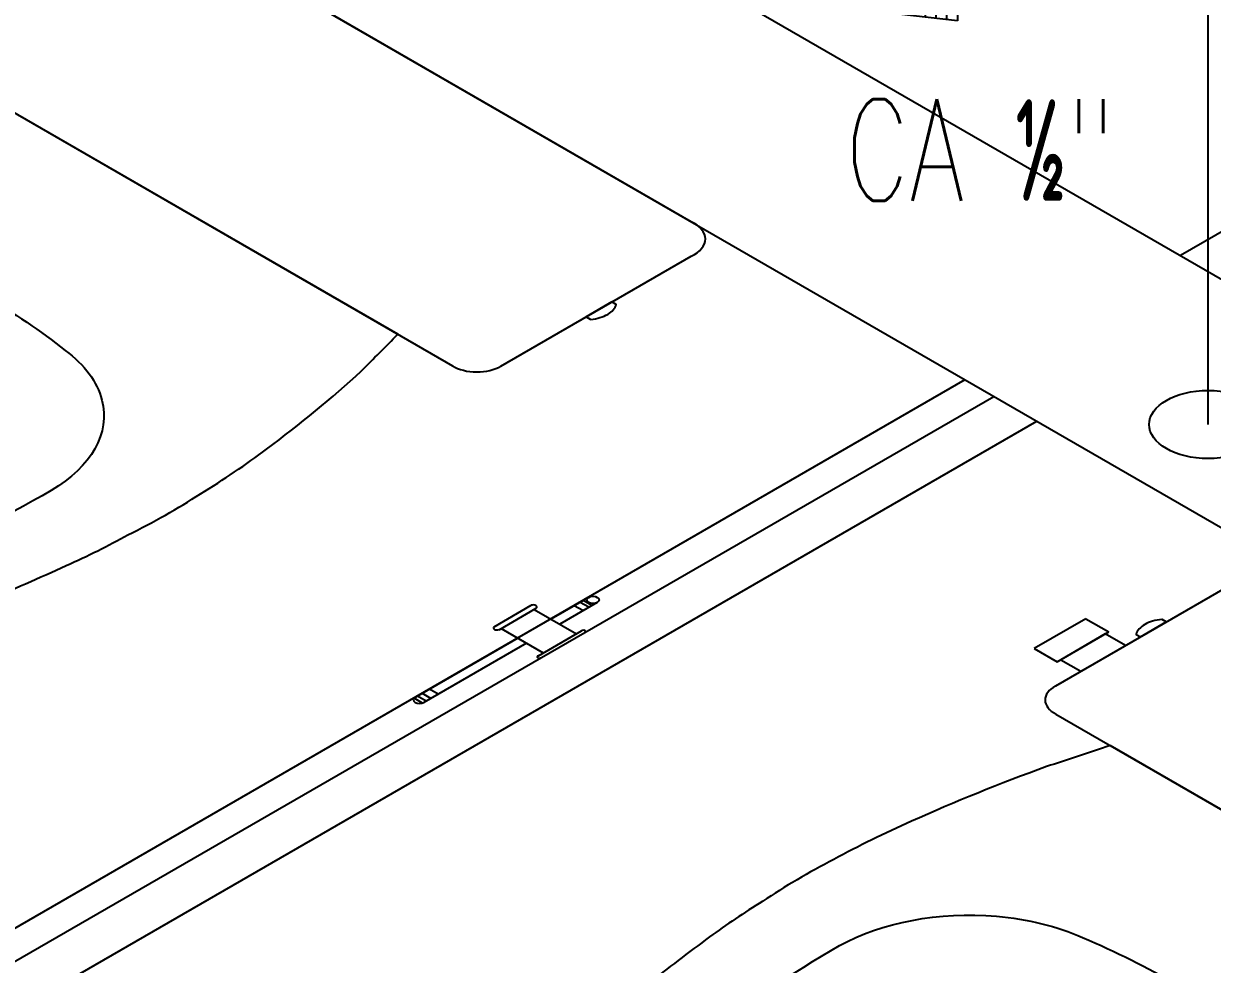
# Model space of a CAD drawing. Header units: millimetres. Extents: x 474.7 to 528.3, y 13.1 to 23.5.
# Drawn here: x 510.062 to 510.647, y 16.382 to 16.845 of the extents above; entities that cross this region are included whole.
import ezdxf

# ---------------------------------------------------------------- set-up
doc = ezdxf.new("R2010")
doc.units = ezdxf.units.MM
doc.header["$LTSCALE"] = 2.5
doc.linetypes.add('HIDDEN2', pattern=[0.1875, 0.125, -0.0625])
for name, color, linetype in [('EIXO', 253, 'Continuous'), ('I-AGUA FRIA', 5, 'Continuous'), ('I-ARQ', 8, 'Continuous'), ('I-CONEXAO', 1, 'Continuous'), ('I-NORMO_INST', 4, 'Continuous')]:
    doc.layers.add(name, color=color, linetype=linetype)
doc.styles.add('25', font='ROMANS.SHX', dxfattribs={"width": 0.7, "height": 0.05})

# ---------------------------------------------------------------- blocks, each defined once
blk = doc.blocks.new('A$C79730085')
at = {"color": 8}
for p, q in [((-0.004, 0.16452, 2.24829), (0.0038, 0.16002, 2.24829)), ((-0.00715, 0.16027, 2.24829), (0.00695, 0.15212, 2.24829)), ((-0.01031, 0.15602, 2.24829), (0.01011, 0.14423, 2.24829)), ((-0.01662, 0.14752, 2.24829), (0.01642, 0.12845, 2.24829)), ((-0.01346, 0.15177, 2.24829), (0.01326, 0.13634, 2.24829)), ((-0.01977, 0.14327, 2.24829), (0.01957, 0.12055, 2.24829)), ((-0.02293, 0.13902, 2.24829), (0.02273, 0.11266, 2.24829))]:
    blk.add_line(p, q, dxfattribs=at)
at = {"layer": 'I-CONEXAO'}
for p, q in [((-0.02608, 0.13477, 2.24829), (-0.0001, 0.16977, 2.24829)), ((0.02588, 0.10477, 2.24829), (-0.0001, 0.16977, 2.24829)), ((0.02588, 0.10477, 2.24829), (-0.02608, 0.13477, 2.24829)), ((0.01279, 0.09803), (-0.01319, 0.11303)), ((0.02578, 0.07494), (-0.02618, 0.10494))]:
    blk.add_line(p, q, dxfattribs=at)
blk = doc.blocks.new('*U48')
at = {"color": 8, "extrusion": (0, 0.816497, 0.57735)}
blk.add_circle((0, 0), 0.02909, dxfattribs=at)
at = {"layer": 'EIXO', "linetype": 'HIDDEN2'}
blk.add_line((0, 0, 2.24829), (0, 0.3, 2.24829), dxfattribs=at)
at = {"layer": 'I-AGUA FRIA'}
blk.add_line((0, 0.3, 2.24829), (-0.12337, 0.22877, 2.24829), dxfattribs=at)
at = {"rotation": 120.0081952903946}
blk.add_blockref('A$C79730085', (-0.0197, 0.28876), dxfattribs=at)
at = {"layer": 'I-NORMO_INST', "style": '25', "width": 0.7}
blk.add_text('CA ½"', height=0.05, dxfattribs=at).set_placement((-0.17858, 0.11018, 2.24829))

msp = doc.modelspace()

# ---------------------------------------------------------------- linework, layer by layer
at = {"layer": 'I-ARQ', "extrusion": (0, 0.816497, 0.57735)}
for p, q in [((509.48216, 17.39477, 21.7833), (511.23225, 16.38436, 23.21224)), ((509.37609, 17.33353, 21.8699), (511.12618, 16.32312, 23.29884)), ((511.59287, 17.28658, 21.93629), (510.63121, 16.73137, 22.72149)), ((510.39035, 16.74795, 22.69803), (510.10581, 16.91223, 22.46571)), ((509.98291, 16.84438, 22.56167), (510.27283, 16.677, 22.79838)), ((510.29669, 16.67689, 22.79853), (510.39035, 16.73097, 22.72205)), ((510.52514, 16.67013, 22.80809), (509.56348, 16.11491, 23.59329)), ((509.57762, 16.10675, 23.60484), (510.53928, 16.66196, 22.81964)), ((509.59883, 16.0945, 23.62216), (510.5605, 16.64972, 22.83696)), ((510.66329, 16.57338, 22.94491), (510.56963, 16.51931, 23.02138)), ((510.33986, 16.56296, 22.95965), (510.32136, 16.55228, 22.97476)), ((510.3441, 16.56051, 22.96311), (510.3256, 16.54983, 22.97822)), ((510.33988, 16.55807, 22.96656), (510.33563, 16.56052, 22.9631)), ((510.34137, 16.55894, 22.96534), (510.33713, 16.56139, 22.96188)), ((510.29326, 16.5485, 22.9801), (510.31154, 16.55905, 22.96518)), ((510.29576, 16.54706, 22.98214), (510.31404, 16.55761, 22.96722)), ((510.31308, 16.55706, 22.968), (510.33387, 16.54505, 22.98498)), ((510.33703, 16.55643, 22.96889), (510.33279, 16.55888, 22.96542)), ((510.29672, 16.54761, 22.98136), (510.31751, 16.53561, 22.99833)), ((510.305, 16.54284, 22.98811), (510.25449, 16.51367, 23.02935)), ((510.3151, 16.53421, 23.00031), (510.33629, 16.54645, 22.98301)), ((510.30924, 16.54039, 22.99158), (510.25873, 16.51122, 23.03282)), ((510.25805, 16.51093, 23.03324), (510.25398, 16.51328, 23.02991)), ((510.2599, 16.5119, 23.03186), (510.25566, 16.51435, 23.0284)), ((510.26223, 16.51324, 23.02996), (510.25798, 16.51569, 23.0265)), ((510.2658, 16.51531, 23.02705), (510.26156, 16.51776, 23.02358)), ((510.56981, 16.50553, 23.04087), (510.85973, 16.33815, 23.27758))]:
    msp.add_line(p, q, dxfattribs=at)
at = {"layer": 'I-ARQ', "linetype": 'ByBlock', "extrusion": (0, 0.816497, 0.57735)}
for p, q in [((510.58466, 16.55248, 22.97447), (510.5592, 16.53779, 22.99526)), ((510.58466, 16.55248, 22.97447), (510.59597, 16.54595, 22.98371)), ((510.57052, 16.53125, 23.00449), (510.59597, 16.54595, 22.98371)), ((510.5592, 16.53779, 22.99526), (510.57052, 16.53125, 23.00449))]:
    msp.add_line(p, q, dxfattribs=at)
at = {"layer": 'I-ARQ', "extrusion": (0, 0.816497, 0.57735), "elevation": 26.77936}
for points in [[(-510.00978, 8.72329, -0.003882), (-509.97832, 8.74132, 0.024258), (-509.91185, 8.78799, 0.02486), (-509.87366, 8.82051, 0.033324), (-509.83866, 8.85622, 0.02486), (-509.8125, 8.88663, 0.012268), (-509.78209, 8.92693, 0.015806), (-509.75487, 8.97042, 0.026699), (-509.73048, 9.01673, 0.021919), (-509.72164, 9.03618, 0.174675), (-509.72234, 9.10548, 0.045452), (-509.73684, 9.13341, 0.022856), (-509.74371, 9.14475, 0.041289), (-509.75977, 9.16647, 0.039166), (-509.76348, 9.17082, 0.012899), (-509.76485, 9.17212, 0.04333), (-509.78068, 9.18856, 0.04333), (-509.79712, 9.20439, 0.052091), (-509.80277, 9.20948, 0.041289), (-509.82449, 9.22553, 0.022856), (-509.83583, 9.2324, 0.045452), (-509.86377, 9.2469, 0.174675), (-509.93306, 9.2476, 0.021919), (-509.95251, 9.23877, 0.026699), (-509.99882, 9.21437, 0.015806), (-510.04231, 9.18715, 0.012268), (-510.08261, 9.15674, 0.02486), (-510.11302, 9.13058, 0.033324), (-510.14873, 9.09558, 0.02486), (-510.18126, 9.05739, 0.024258), (-510.22793, 8.99092, -0.003882), (-510.24596, 8.95946)], [(-510.10022, 9.0155, -0.234638), (-510.07522, 9.09271, -0.044666), (-509.99771, 9.15809, -0.031515), (-509.928, 9.20221, -0.151063), (-509.89163, 9.21224, -0.148094), (-509.85176, 9.20059, -0.031073), (-509.84059, 9.1925, -0.035055), (-509.80578, 9.16346, -0.035055), (-509.77674, 9.12865, -0.031073), (-509.76866, 9.11748, -0.148094), (-509.757, 9.07761, -0.151063), (-509.76703, 9.04125, -0.031515), (-509.81115, 8.97153, -0.044666), (-509.87653, 8.89402, -0.234638), (-509.95374, 8.86902, -0.129345), (-509.99607, 8.88713, -0.041331), (-510.04231, 8.92693, -0.041331), (-510.08211, 8.97318, -0.129345)], [(-510.59668, 9.31018, -0.003882), (-510.56522, 9.32821, 0.024258), (-510.49875, 9.37488, 0.02486), (-510.46056, 9.40741, 0.033324), (-510.42556, 9.44312, 0.02486), (-510.3994, 9.47353, 0.012268), (-510.36899, 9.51383, 0.015806), (-510.34177, 9.55732, 0.026699), (-510.31737, 9.60363, 0.021919), (-510.30854, 9.62308, 0.174675), (-510.30924, 9.69237, 0.045452), (-510.32374, 9.72031, 0.022856), (-510.33061, 9.73165, 0.041289), (-510.34666, 9.75337, 0.039166), (-510.35038, 9.75772, 0.012899), (-510.35175, 9.75902, 0.04333), (-510.36758, 9.77546, 0.04333), (-510.38402, 9.79129, 0.052091), (-510.38967, 9.79637, 0.041289), (-510.41139, 9.81243, 0.022856), (-510.42273, 9.8193, 0.045452), (-510.45066, 9.8338, 0.174675), (-510.51996, 9.8345, 0.021919), (-510.53941, 9.82566, 0.026699), (-510.58572, 9.80127, 0.015806), (-510.62921, 9.77405, 0.012268), (-510.66951, 9.74364, 0.02486), (-510.69992, 9.71748, 0.033324), (-510.73563, 9.68248, 0.02486), (-510.76815, 9.64429, 0.024258), (-510.81482, 9.57782, -0.003882), (-510.83286, 9.54636)], [(-510.68712, 9.6024, -0.234638), (-510.66212, 9.67961, -0.044666), (-510.58461, 9.74499, -0.031515), (-510.51489, 9.78911, -0.151063), (-510.47853, 9.79914, -0.148094), (-510.43866, 9.78748, -0.031073), (-510.42749, 9.7794, -0.035055), (-510.39268, 9.75036, -0.035055), (-510.36364, 9.71555, -0.031073), (-510.35555, 9.70438, -0.148094), (-510.3439, 9.66451, -0.151063), (-510.35393, 9.62814, -0.031515), (-510.39805, 9.55843, -0.044666), (-510.46343, 9.48092, -0.234638), (-510.54064, 9.45592, -0.129345), (-510.58297, 9.47403, -0.041331), (-510.62921, 9.51383, -0.041331), (-510.66901, 9.56007, -0.129345)]]:
    msp.add_lwpolyline(points, format="xyb", close=True, dxfattribs=at)
at = {"layer": 'I-ARQ', "linetype": 'ByBlock', "extrusion": (0, 0.816497, 0.57735), "elevation": 26.77936}
for points in [[(-510.35132, 8.93188), (-510.33859, 8.94461), (-510.34063, 8.94665, 0.197763), (-510.34083, 8.94671, 0.161404), (-510.34925, 8.94243, 0.158802), (-510.35342, 8.93413, 0.197763), (-510.35336, 8.93392)], [(-510.62222, 9.20278, 0.197763), (-510.62201, 9.20272, 0.15883), (-510.6137, 9.20689, 0.161377), (-510.60943, 9.21531, 0.197763), (-510.60949, 9.21551), (-510.61153, 9.21755), (-510.62426, 9.20482)]]:
    msp.add_lwpolyline(points, format="xyb", close=True, dxfattribs=at)
msp.add_lwpolyline([(-510.59421, 9.21508), (-510.57229, 9.237), (-510.58219, 9.2469), (-510.60411, 9.22498)], close=True, dxfattribs=at)
at = {"layer": 'I-ARQ', "extrusion": (0, 0.816497, 0.57735)}
msp.add_circle((-510.34198, 9.18596, 26.77936), 0.003, dxfattribs=at)
for centre, radius, start, end in [((-510.37832, 8.87814, 26.77936), 0.019, 129.25502, 230.74499), ((-510.28484, 8.97519, 26.77936), 0.01638, 42.826, 136.29741), ((-510.31249, 9.19216, 26.77936), 0.00182, 148.27629, 301.72371), ((-510.29481, 9.20984, 26.77936), 0.00182, 328.27629, 121.72371), ((-510.33724, 9.21295, 26.77936), 0.00108, 117.74976, 332.25024), ((-510.3156, 9.23459, 26.77936), 0.00108, 297.74976, 152.25024), ((-510.58095, 9.2713, 26.77936), 0.01638, 313.70259, 47.174), ((-510.25661, 9.27134, 26.77936), 0.003, 315, 135)]:
    msp.add_arc(centre, radius, start, end, dxfattribs=at)

# ---------------------------------------------------------------- block references
at = {"layer": 'I-AGUA FRIA'}
msp.add_blockref('*U48', (510.64484, 16.6481, 0.9584), dxfattribs=at)

doc.saveas('drawing.dxf')
